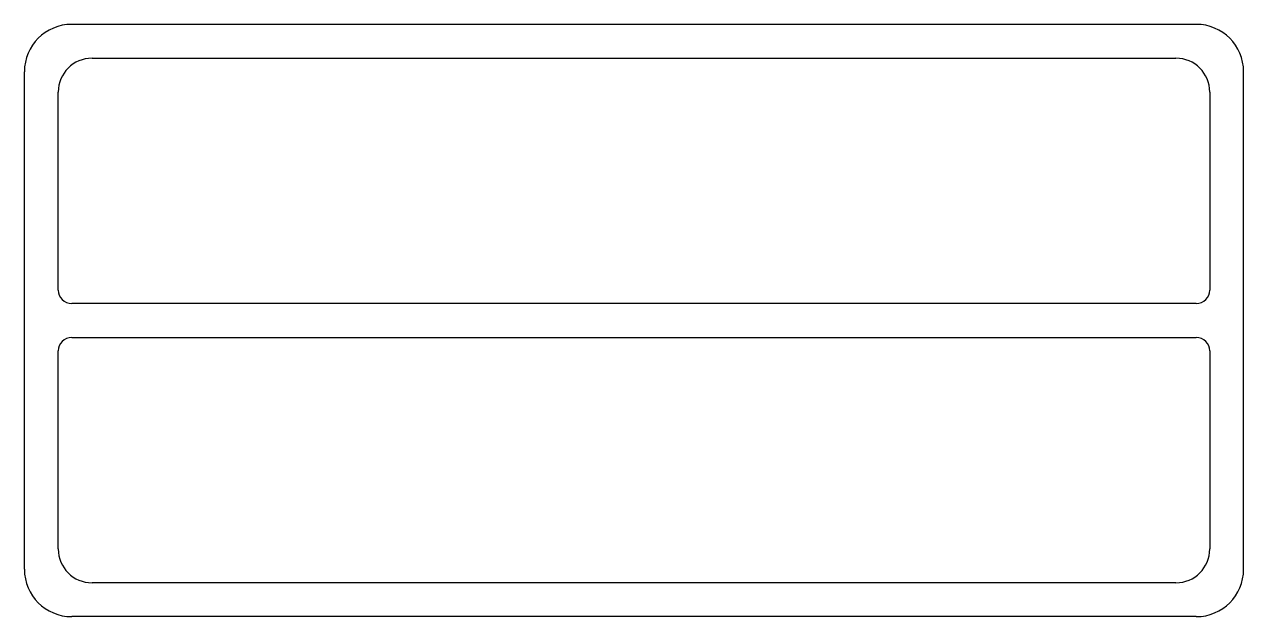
# Model space of a CAD drawing. Extents: x 2700 to 2790, y 1295.3 to 1339.
import ezdxf

# ---------------------------------------------------------------- set-up
doc = ezdxf.new("R2010")
doc.units = 0
doc.layers.get('0').update_dxf_attribs({"linetype": 'CONTINUOUS'})

msp = doc.modelspace()

# ---------------------------------------------------------------- linework, layer by layer
for p, q in [((2786.463, 1339.024), (2703.463, 1339.024)), ((2704.963, 1336.524), (2784.963, 1336.524)), ((2699.963, 1298.774), (2699.963, 1335.524)), ((2789.963, 1298.774), (2789.963, 1335.524)), ((2702.463, 1319.399), (2702.463, 1334.024)), ((2787.463, 1334.024), (2787.463, 1319.399)), ((2786.463, 1318.399), (2703.463, 1318.399)), ((2703.463, 1315.899), (2786.463, 1315.899)), ((2702.463, 1300.274), (2702.463, 1314.899)), ((2787.463, 1314.899), (2787.463, 1300.274)), ((2784.963, 1297.774), (2704.963, 1297.774)), ((2786.463, 1295.274), (2703.463, 1295.274))]:
    msp.add_line(p, q)
for centre, radius, start, end in [((2703.463, 1335.524), 3.5, 90.00001, 180), ((2786.463, 1335.524), 3.5, 0, 89.99999), ((2704.963, 1334.024), 2.5, 90, 180), ((2784.963, 1334.024), 2.5, 0, 90), ((2703.463, 1319.399), 1, 180, 270), ((2786.463, 1319.399), 1, 270, 0), ((2703.463, 1314.899), 1, 90.00001, 180), ((2786.463, 1314.899), 1, 0, 90), ((2704.963, 1300.274), 2.5, 180, 270), ((2784.963, 1300.274), 2.5, 270, 0), ((2703.463, 1298.774), 3.5, 180, 270), ((2786.463, 1298.774), 3.5, 270, 0)]:
    msp.add_arc(centre, radius, start, end)

doc.saveas('drawing.dxf')
